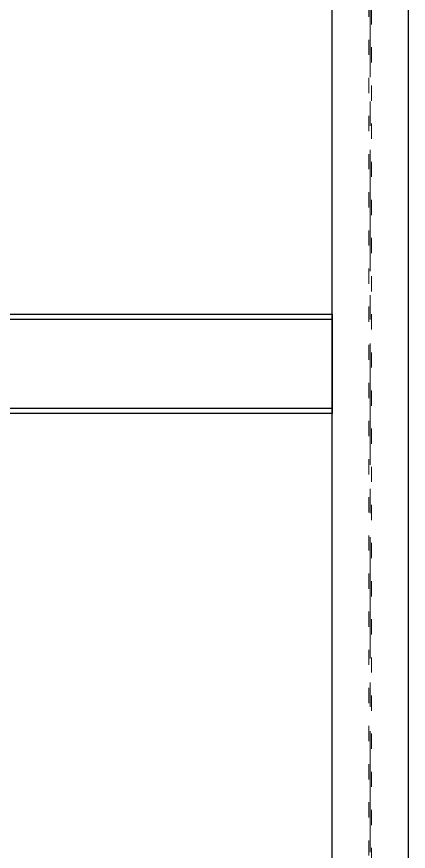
# Model space of a CAD drawing. Header units: millimetres. Extents: x 3220 to 226993, y 817 to 176024.
# Drawn here: x 171918 to 173458, y 159831 to 163114 of the extents above; entities that cross this region are included whole.
import ezdxf

# ---------------------------------------------------------------- set-up
doc = ezdxf.new("R2010")
doc.units = ezdxf.units.MM
doc.linetypes.add('ACAD_ISO03W100', pattern=[30, 12, -18])
doc.linetypes.add('AXES', pattern=[50.8, 31.75, -6.35, 6.35, -6.35])
doc.layers.add('Axe', color=1, linetype='AXES', lineweight=9)
doc.layers.add('Cache', color=3, linetype='ACAD_ISO03W100', lineweight=13)

# ---------------------------------------------------------------- blocks, each defined once
blk = doc.blocks.new('section 1-2')
for points in [[(24150, 21020), (23850, 21020), (23850, 32000), (24150, 32000)], [(23850, 25610), (18150, 25610), (18150, 26000), (23850, 26000)], [(18150, 25981), (23850, 25981), (23850, 25629), (18150, 25629)]]:
    blk.add_lwpolyline(points, close=True)
at = {"layer": 'Axe', "ltscale": 15}
blk.add_line((24000, -500), (24000, 33323.9), dxfattribs=at)
at = {"layer": 'Cache', "ltscale": 5}
blk.add_lwpolyline([(23994.5, 32000), (24005.5, 32000), (24005.5, 21020), (23994.5, 21020)], close=True, dxfattribs=at)

msp = doc.modelspace()

# ---------------------------------------------------------------- block references
msp.add_blockref('section 1-2', (149308.2, 135943.7))

doc.saveas('drawing.dxf')
